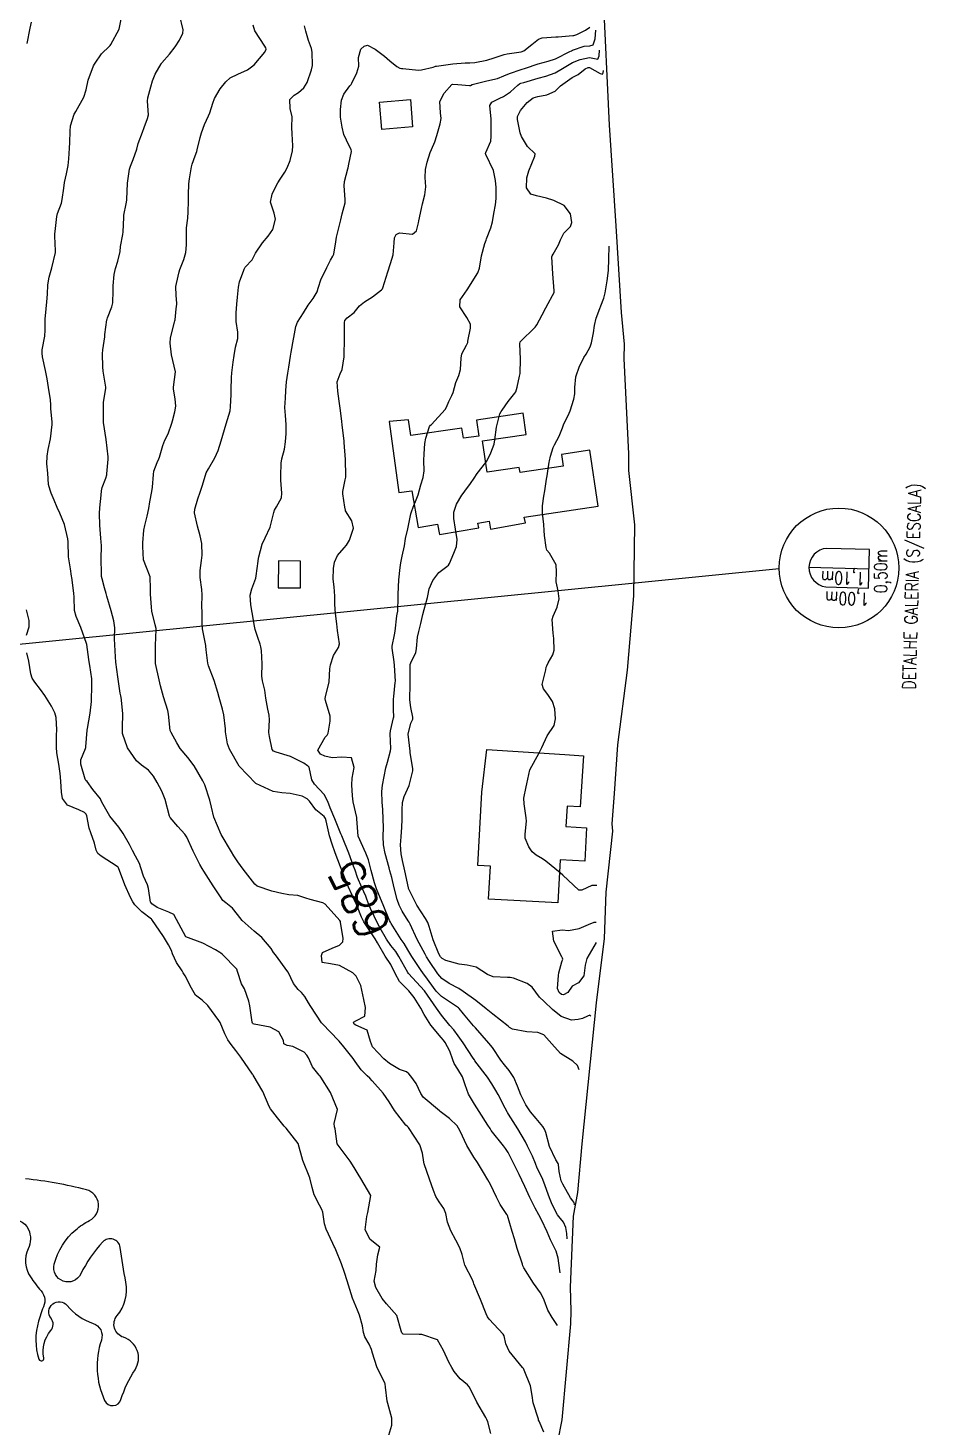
# Model space of a CAD drawing. Header units: metres. Extents: x 298520 to 308411, y 7433745 to 7450750.
# Drawn here: x 301335.5 to 301440.6, y 7443471.7 to 7443635.3 of the extents above; entities that cross this region are included whole.
import ezdxf
from ezdxf.enums import TextEntityAlignment as Align

# ---------------------------------------------------------------- set-up
doc = ezdxf.new("R2010")
doc.units = ezdxf.units.M
doc.header["$LTSCALE"] = 10
doc.linetypes.add('CONTINUO', pattern=[0])
doc.linetypes.add('DASHED', pattern=[0.75, 0.5, -0.25])
for name, color, linetype in [('Area', 45, 'Continuous'), ('Cotas', 45, 'Continuous'), ('Curvas de Nivel 1m', 11, 'Continuous'), ('Curvas de Nivel 5m', 15, 'Continuous'), ('Edificações', 30, 'Continuous'), ('Hidrografia', 140, 'Continuous'), ('TEXTO', 45, 'Continuous'), ('Vias Secundárias', 230, 'DASHED')]:
    doc.layers.add(name, color=color, linetype=linetype)
doc.styles.add('ROMANS', font='romans', dxfattribs={"height": 0.2})
doc.styles.add('Style-STANDARD', font='STANDARD.shx')

msp = doc.modelspace()

# ---------------------------------------------------------------- linework, layer by layer
at = {"layer": 'Area'}
msp.add_polyline3d([(301402.69, 7443639.62, 685.55), (301403.44, 7443623.9, 689.87), (301404.21, 7443612.13, 689.39), (301404.84, 7443602, 689.73), (301405.17, 7443598.3, 691.28), (301405.12, 7443596.63, 691.83), (301405.67, 7443585.46, 693.27), (301405.69, 7443583.54, 693.45), (301406.38, 7443577.16, 690.58), (301406.26, 7443568.87, 690.54), (301405.51, 7443560.2, 691.84), (301404.38, 7443551.47, 690.34), (301404.01, 7443545.76, 692.87), (301403.74, 7443542.21, 692.67), (301403.81, 7443541.36, 692.55), (301403.05, 7443534.23, 692.48), (301402.84, 7443528.83, 705.86), (301401.9, 7443521.31, 705.05), (301400.24, 7443504.81, 687.32), (301399.71, 7443499.11, 685.91), (301399.2, 7443496.37, 685.04), (301398.88, 7443488.04, 683.99), (301398.95, 7443485.31, 683.93), (301398.92, 7443483.78, 683.72), (301397.9, 7443472.55, 682.85), (301396.86, 7443467.39, 682.45)], dxfattribs=at)
at = {"layer": 'Curvas de Nivel 1m', "flags": 128}
for points, elevation in [([(301335.36, 7443633.46), (301335.7, 7443635.25), (301335.87, 7443635.94)], 681), ([(301389.59, 7443470.97), (301389.23, 7443472.33), (301389.13, 7443472.6), (301388.99, 7443472.84), (301387.95, 7443474.61), (301387.28, 7443475.99), (301387.06, 7443476.4), (301386.85, 7443476.63), (301386.01, 7443477.36), (301385.3, 7443478.19), (301385.01, 7443478.65), (301384.67, 7443479.3), (301384.05, 7443480.66), (301383.35, 7443481.9), (301381.52, 7443482.52), (301381.35, 7443482.53), (301381.2, 7443482.54), (301379.35, 7443482.57), (301379.18, 7443482.72), (301379.11, 7443482.96), (301378.6, 7443484.73), (301377.4, 7443486.1), (301376.87, 7443486.75), (301376.15, 7443488.01), (301375.95, 7443488.75), (301376.18, 7443490.02), (301376.23, 7443490.75), (301376.36, 7443491.85), (301376.59, 7443492.75), (301375.49, 7443493.64), (301374.9, 7443494.77), (301375.07, 7443496.31), (301375.19, 7443496.77), (301375.54, 7443498.76), (301374.38, 7443500.78), (301374.05, 7443501.26), (301373.59, 7443502.03), (301373.13, 7443502.79), (301371.62, 7443504.81), (301371.38, 7443506.56), (301371.31, 7443506.81), (301371.27, 7443507.19), (301371.66, 7443508.81), (301370.82, 7443510.82), (301369.71, 7443512.59), (301369.61, 7443512.72), (301369.51, 7443512.83), (301368.71, 7443513.83), (301368.26, 7443514.85), (301368.08, 7443515.19), (301367.75, 7443515.53), (301366.44, 7443516.19), (301365.76, 7443516.3), (301365.39, 7443516.52), (301365.32, 7443516.89), (301364.8, 7443517.92), (301363.78, 7443518.45), (301361.9, 7443518.81), (301361.78, 7443518.84), (301361.71, 7443518.93), (301361.68, 7443519.04), (301361.39, 7443520.93), (301361.28, 7443521.48), (301360.78, 7443522.94), (301360.41, 7443523.52), (301359.96, 7443524.95), (301359.86, 7443525.25), (301358.17, 7443526.98), (301358, 7443527.09), (301357.88, 7443527.17), (301357.37, 7443527.51), (301355.9, 7443528.27), (301353.9, 7443529.02), (301352.84, 7443531.04), (301352.5, 7443531.61), (301351.94, 7443531.91), (301350.57, 7443532.44), (301349.95, 7443532.88), (301349.85, 7443532.97), (301349.79, 7443533.07), (301349.56, 7443534.67), (301349.43, 7443535.08), (301348.96, 7443536.12), (301348.67, 7443537.09), (301348.49, 7443537.58), (301348.02, 7443538.46), (301347.69, 7443539.1), (301347.32, 7443539.82), (301346.59, 7443541.11), (301346.06, 7443541.82), (301345.01, 7443543.13), (301344.09, 7443544.74), (301343.98, 7443545.03), (301343.92, 7443545.14), (301343.02, 7443546.25), (301342.38, 7443547.17), (301342.23, 7443547.28), (301342.13, 7443547.45), (301341.62, 7443549.18), (301341.62, 7443549.71), (301342.17, 7443551.04), (301342.22, 7443551.13), (301342.22, 7443551.17), (301342.21, 7443551.21), (301342.37, 7443553.17), (301342.4, 7443553.38), (301342.72, 7443555.16), (301342.88, 7443556.52), (301342.9, 7443557.16), (301342.92, 7443557.83), (301342.93, 7443559.16), (301342.7, 7443560.75), (301342.6, 7443561.17), (301342.56, 7443561.43), (301342.35, 7443563.17), (301342.34, 7443563.2), (301342.31, 7443563.29), (301341.62, 7443565.18), (301341.08, 7443566.45), (301340.89, 7443567.18), (301340.85, 7443568.72), (301340.81, 7443569.19), (301340.57, 7443571.02), (301340.55, 7443571.19), (301340.42, 7443572.02), (301340.22, 7443573.19), (301340.21, 7443573.42), (301340.16, 7443575.19), (301340.12, 7443575.53), (301339.71, 7443577.2), (301339.17, 7443578.53), (301338.85, 7443579.21), (301338.51, 7443580.05), (301338.18, 7443580.88), (301338.04, 7443581.22), (301337.87, 7443581.88), (301337.76, 7443583.22), (301337.66, 7443584.32), (301337.68, 7443585.22), (301337.82, 7443585.98), (301338.09, 7443587.22), (301338.29, 7443588.89), (301338.29, 7443589.22), (301338.14, 7443590.72), (301338.13, 7443591.22), (301338.08, 7443591.79), (301337.85, 7443593.22), (301337.69, 7443594.23), (301337.49, 7443595.23), (301337.15, 7443596.8), (301337.1, 7443597.23), (301337.12, 7443597.63), (301337.41, 7443599.23), (301337.46, 7443599.94), (301337.46, 7443601.23), (301337.57, 7443602.44), (301337.66, 7443603.23), (301337.72, 7443604.14), (301337.78, 7443605.23), (301337.94, 7443606.11), (301338.23, 7443607.22), (301338.66, 7443609.01), (301338.68, 7443609.21), (301338.61, 7443610.94), (301338.61, 7443611.21), (301338.63, 7443611.47), (301338.82, 7443613.21), (301338.92, 7443613.59), (301339.36, 7443614.77), (301339.45, 7443615.2), (301339.63, 7443616.52), (301339.74, 7443617.2), (301339.95, 7443618.22), (301340.15, 7443619.2), (301340.24, 7443619.95), (301340.3, 7443621.2), (301340.33, 7443621.88), (301340.39, 7443623.2), (301340.43, 7443623.8), (301340.86, 7443625.19), (301340.93, 7443625.31), (301341.06, 7443625.49), (301341.98, 7443627.18), (301342.24, 7443628.02), (301342.49, 7443629.17), (301343.12, 7443630.82), (301343.24, 7443631.04), (301343.31, 7443631.16), (301344.07, 7443632.22), (301345, 7443633.14), (301345.07, 7443633.22), (301345.15, 7443633.34), (301346.12, 7443635.13), (301346.37, 7443636.3)], 682), ([(301395.78, 7443471.09), (301395.23, 7443472.38), (301395.17, 7443472.53), (301395.14, 7443472.63), (301394.54, 7443474.54), (301394.41, 7443475.4), (301394.21, 7443476.54), (301393.48, 7443478.37), (301393.39, 7443478.55), (301393.3, 7443478.67), (301391.71, 7443480.57), (301391.34, 7443481.42), (301391.13, 7443482.35), (301391.01, 7443482.58), (301389.38, 7443484.3), (301389.19, 7443484.6), (301389.05, 7443484.94), (301388.38, 7443486.61), (301387.61, 7443488.43), (301387.54, 7443488.62), (301387.43, 7443488.91), (301386.53, 7443490.63), (301386.24, 7443491.86), (301385.95, 7443492.64), (301385.49, 7443493.56), (301384.91, 7443494.65), (301384.51, 7443495.66), (301384.31, 7443496.66), (301384.1, 7443497.24), (301383.54, 7443498.04), (301383.16, 7443498.67), (301382.88, 7443499.35), (301382.42, 7443500.68), (301381.8, 7443502.48), (301381.75, 7443502.69), (301381.61, 7443503.74), (301381.29, 7443504.69), (301380.63, 7443505.7), (301379.96, 7443506.72), (301379.79, 7443506.87), (301379.65, 7443507), (301378.31, 7443508.73), (301377.68, 7443509.74), (301376.98, 7443510.75), (301375.71, 7443512.18), (301375.43, 7443512.48), (301375.12, 7443512.77), (301374.41, 7443513.47), (301373.73, 7443514.43), (301373.49, 7443514.79), (301372.41, 7443516.15), (301371.85, 7443516.81), (301371.76, 7443516.9), (301369.88, 7443518.83), (301369.78, 7443518.95), (301368.53, 7443520.85), (301368.26, 7443521.29), (301367.82, 7443522.02), (301367.45, 7443522.49), (301367.05, 7443522.87), (301366.51, 7443523.55), (301365.88, 7443524.88), (301365.85, 7443524.94), (301364.39, 7443526.9), (301364.18, 7443527.2), (301363.89, 7443527.64), (301362.82, 7443528.92), (301361.91, 7443529.69), (301360.49, 7443530.94), (301359.94, 7443531.64), (301359.36, 7443532.37), (301358.59, 7443532.97), (301358.25, 7443533.27), (301357.96, 7443533.67), (301357.12, 7443534.99), (301356, 7443536.7), (301355.81, 7443537), (301355.56, 7443537.45), (301354.77, 7443539.01), (301354.05, 7443540.66), (301353.81, 7443541.02), (301352.96, 7443541.93), (301352.07, 7443542.98), (301352.03, 7443543.05), (301352, 7443543.12), (301351.51, 7443545.06), (301351.12, 7443546.05), (301350.57, 7443547.07), (301350.13, 7443547.79), (301349.55, 7443548.49), (301348.74, 7443549.09), (301348.15, 7443549.59), (301347.08, 7443551.11), (301346.52, 7443552.78), (301346.49, 7443553.12), (301346.52, 7443553.44), (301346.56, 7443555.11), (301346.34, 7443557.02), (301346.32, 7443557.12), (301346.3, 7443557.18), (301346.25, 7443557.49), (301346, 7443559.12), (301345.97, 7443559.42), (301345.74, 7443561.13), (301345.67, 7443561.75), (301345.6, 7443563.13), (301345.59, 7443563.85), (301345.61, 7443565.13), (301345.5, 7443565.97), (301345.19, 7443567.13), (301344.66, 7443568.85), (301344.58, 7443569.14), (301344.39, 7443569.82), (301344.12, 7443570.86), (301344.07, 7443571.15), (301344.04, 7443571.51), (301344.03, 7443573.15), (301344.05, 7443574.75), (301344.03, 7443575.15), (301343.98, 7443575.63), (301343.87, 7443577.15), (301343.83, 7443578.49), (301343.86, 7443579.15), (301344.03, 7443580.66), (301344.07, 7443581.15), (301344.14, 7443581.54), (301344.55, 7443582.62), (301344.67, 7443583.02), (301344.69, 7443583.14), (301344.85, 7443584.86), (301344.85, 7443585.14), (301344.6, 7443587.14), (301344.3, 7443589.14), (301344.28, 7443589.49), (301344.28, 7443591.14), (301344.3, 7443591.49), (301344.56, 7443593.14), (301344.56, 7443593.26), (301344.24, 7443595.14), (301344.19, 7443595.65), (301344.16, 7443597.15), (301344.22, 7443597.65), (301344.43, 7443599.14), (301344.46, 7443599.43), (301344.69, 7443601.14), (301344.7, 7443601.2), (301344.77, 7443601.37), (301345.27, 7443602.66), (301345.36, 7443603.13), (301345.41, 7443604.53), (301345.42, 7443605.13), (301345.52, 7443606.44), (301345.69, 7443607.13), (301345.98, 7443607.99), (301346.22, 7443609.13), (301346.28, 7443609.72), (301346.55, 7443611.12), (301346.6, 7443611.41), (301346.65, 7443613.12), (301346.68, 7443613.36), (301346.93, 7443614.69), (301347, 7443615.12), (301347, 7443615.19), (301347.11, 7443617.12), (301347.32, 7443618.77), (301347.43, 7443619.11), (301347.76, 7443619.88), (301348.17, 7443621.1), (301348.35, 7443621.76), (301348.84, 7443623.09), (301349.04, 7443623.62), (301349.45, 7443624.68), (301349.55, 7443625.09), (301349.45, 7443626.7), (301349.47, 7443627.09), (301349.81, 7443628.36), (301350.01, 7443629.08), (301350.34, 7443629.85), (301351.03, 7443631.07), (301351.07, 7443631.12), (301351.12, 7443631.17), (301352, 7443632.2), (301352.67, 7443633.05), (301353.16, 7443633.83), (301353.55, 7443634.65), (301353.59, 7443635.04), (301353.19, 7443636.83)], 683), ([(301397.37, 7443483.58), (301396.76, 7443484.51), (301396.24, 7443485.37), (301395.81, 7443486.52), (301395.71, 7443486.83), (301395.41, 7443487.41), (301394.57, 7443488.54), (301393.45, 7443490.3), (301393.34, 7443490.55), (301393.27, 7443490.74), (301392.67, 7443492.56), (301392.35, 7443493.7), (301392.09, 7443494.56), (301391.52, 7443496.42), (301391.48, 7443496.53), (301391.46, 7443496.57), (301390.67, 7443497.72), (301390.25, 7443498.59), (301389.56, 7443500.05), (301389.25, 7443500.6), (301388.74, 7443501.45), (301388.01, 7443502.62), (301387.6, 7443503.25), (301386.77, 7443504.63), (301385.99, 7443506.28), (301385.82, 7443506.64), (301385.65, 7443506.9), (301384.76, 7443507.76), (301383.66, 7443508.61), (301383.58, 7443508.67), (301381.69, 7443510.27), (301381.39, 7443510.69), (301380.85, 7443511.85), (301380.23, 7443512.71), (301380, 7443513), (301379.72, 7443513.23), (301378.92, 7443513.52), (301377.73, 7443514.22), (301377.08, 7443514.75), (301375.75, 7443516.17), (301375.53, 7443516.76), (301375.12, 7443518.12), (301373.78, 7443518.7), (301373.6, 7443518.79), (301373.54, 7443519.04), (301373.79, 7443519.21), (301374.85, 7443519.72), (301374.92, 7443520.77), (301374.72, 7443521.68), (301374.5, 7443522.78), (301374.38, 7443523.33), (301373.85, 7443524.4), (301373.44, 7443524.79), (301371.87, 7443525.67), (301370.84, 7443525.84), (301369.87, 7443526), (301369.79, 7443526.83), (301369.89, 7443527.19), (301371.03, 7443527.68), (301371.89, 7443528.02), (301372.27, 7443528.44), (301372.32, 7443528.81), (301372.02, 7443530.72), (301371.99, 7443530.81), (301371.93, 7443530.91), (301370.19, 7443532.83), (301369.95, 7443532.97), (301368.47, 7443533.36), (301367.96, 7443533.53), (301367.01, 7443533.83), (301365.96, 7443533.94), (301365.15, 7443534.08), (301363.97, 7443534.34), (301362.24, 7443534.93), (301361.98, 7443535.18), (301360.63, 7443536.94), (301360.01, 7443537.79), (301359.54, 7443538.48), (301359.24, 7443538.96), (301358.05, 7443540.98), (301357.19, 7443542.99), (301356.91, 7443544.16), (301356.73, 7443544.99), (301356.12, 7443546.78), (301356.02, 7443547), (301355.9, 7443547.23), (301354.89, 7443549.01), (301354.16, 7443549.97), (301353.27, 7443551.03), (301352.85, 7443551.71), (301352.19, 7443552.91), (301352.12, 7443553.05), (301352.1, 7443553.14), (301351.9, 7443555.05), (301351.8, 7443555.47), (301351.31, 7443557.06), (301350.97, 7443558.35), (301350.81, 7443559.06), (301350.38, 7443560.98), (301350.37, 7443561.07), (301350.38, 7443563), (301350.38, 7443563.07), (301350.45, 7443564.95), (301350.44, 7443565.07), (301350.34, 7443565.47), (301349.95, 7443567.07), (301349.88, 7443567.56), (301349.78, 7443569.08), (301349.77, 7443569.69), (301349.74, 7443571.08), (301349.3, 7443572.2), (301348.97, 7443573.08), (301348.89, 7443574.65), (301348.89, 7443575.09), (301349, 7443576.56), (301349.12, 7443577.08), (301349.41, 7443578.17), (301349.59, 7443579.08), (301349.71, 7443579.88), (301349.95, 7443581.08), (301350.03, 7443581.58), (301350.12, 7443583.07), (301350.18, 7443583.45), (301350.57, 7443584.48), (301350.76, 7443584.88), (301350.83, 7443585.07), (301351.21, 7443586.45), (301351.46, 7443587.06), (301351.86, 7443587.81), (301352.28, 7443589.05), (301352.34, 7443589.34), (301352.64, 7443590.39), (301352.73, 7443591.05), (301352.66, 7443591.89), (301352.46, 7443593.05), (301352.46, 7443593.27), (301352.69, 7443595.05), (301352.25, 7443597.05), (301352.1, 7443598.41), (301352.11, 7443599.05), (301352.59, 7443600.87), (301352.64, 7443601.04), (301352.66, 7443601.15), (301352.78, 7443602.41), (301352.85, 7443602.98), (301352.85, 7443603.04), (301352.8, 7443604.03), (301352.75, 7443604.98), (301352.75, 7443605.04), (301352.82, 7443605.4), (301353.12, 7443606.75), (301353.22, 7443607.04), (301353.69, 7443608.19), (301353.9, 7443609.03), (301353.98, 7443609.92), (301353.98, 7443611.03), (301354.01, 7443611.91), (301354.14, 7443613.03), (301354.19, 7443613.75), (301354.21, 7443615.03), (301354.21, 7443615.76), (301354.26, 7443617.03), (301354.35, 7443617.64), (301354.58, 7443619.02), (301354.66, 7443619.35), (301355, 7443620.3), (301355.19, 7443620.83), (301355.24, 7443621.02), (301355.59, 7443622.45), (301355.76, 7443623.01), (301356.08, 7443623.97), (301356.56, 7443625), (301356.71, 7443625.35), (301357.07, 7443626.46), (301357.26, 7443627), (301357.93, 7443628.15), (301358.6, 7443628.98), (301359.11, 7443629.44), (301360, 7443629.85), (301361.12, 7443630.37), (301361.9, 7443630.94), (301363.14, 7443632.44), (301363.29, 7443632.77), (301363.26, 7443632.92), (301363.15, 7443633.14), (301361.99, 7443634.94), (301361.8, 7443635.57)], 684), ([(301398.53, 7443493.71), (301398.46, 7443494.33), (301398.35, 7443495.02), (301398.1, 7443495.67), (301397.52, 7443496.33), (301397.39, 7443496.5), (301396.77, 7443497.74), (301396.45, 7443498.52), (301395.78, 7443500.32), (301395.72, 7443500.53), (301395.68, 7443500.64), (301395.58, 7443500.85), (301395.02, 7443501.96), (301394.79, 7443502.53), (301394.45, 7443503.38), (301393.87, 7443504.55), (301393.62, 7443505.04), (301392.76, 7443506.56), (301391.66, 7443508.29), (301391.55, 7443508.46), (301391.48, 7443508.57), (301391.27, 7443508.97), (301390.45, 7443510.59), (301390.17, 7443511.06), (301389.71, 7443511.82), (301389.19, 7443512.61), (301387.73, 7443514.53), (301387.66, 7443514.62), (301387.53, 7443514.83), (301386.35, 7443516.63), (301385.77, 7443517.45), (301385.26, 7443518.13), (301384.8, 7443518.65), (301383.8, 7443519.86), (301383.23, 7443520.68), (301381.83, 7443522.69), (301379.96, 7443524.71), (301379.86, 7443524.85), (301378.82, 7443526.73), (301378.46, 7443527.3), (301377.9, 7443528), (301377.37, 7443528.75), (301376.64, 7443530.04), (301376.27, 7443530.76), (301375.94, 7443531.41), (301375.5, 7443532.32), (301375.32, 7443532.77), (301374.95, 7443533.76), (301374.49, 7443534.78), (301373.99, 7443535.96), (301373.7, 7443536.79), (301373.54, 7443537.26), (301372.97, 7443538.8), (301372.25, 7443540.61), (301372.16, 7443540.81), (301372.06, 7443541.07), (301371.33, 7443542.82), (301370.8, 7443544.1), (301370.54, 7443544.83), (301370.11, 7443545.66), (301368.96, 7443546.85), (301368.65, 7443547.37), (301368.34, 7443548.86), (301368.24, 7443548.95), (301368.15, 7443549.01), (301367.71, 7443549.3), (301366.16, 7443550.08), (301364.46, 7443550.61), (301364.17, 7443550.73), (301364.02, 7443550.9), (301363.7, 7443552.42), (301363.64, 7443552.91), (301363.68, 7443554.38), (301363.66, 7443554.91), (301363.5, 7443555.63), (301363.28, 7443556.91), (301363.16, 7443557.83), (301362.89, 7443558.92), (301362.82, 7443559.47), (301362.85, 7443560.92), (301362.76, 7443562.47), (301362.68, 7443562.92), (301362.61, 7443563.22), (301362.32, 7443563.99), (301362.02, 7443564.93), (301361.93, 7443565.34), (301361.68, 7443566.94), (301361.5, 7443567.81), (301361.44, 7443568.94), (301361.65, 7443569.68), (301362.09, 7443570.93), (301362.14, 7443571.2), (301362.36, 7443572.93), (301362.37, 7443573), (301362.44, 7443573.42), (301362.86, 7443574.92), (301363.19, 7443575.64), (301363.76, 7443576.91), (301364.19, 7443578.6), (301364.3, 7443578.9), (301364.51, 7443579.27), (301365.09, 7443580.33), (301365.14, 7443580.89), (301365.04, 7443582.4), (301365.03, 7443582.9), (301365.06, 7443584.4), (301365.15, 7443584.89), (301365.45, 7443586.03), (301365.56, 7443586.89), (301365.63, 7443587.87), (301365.65, 7443588.89), (301365.56, 7443589.96), (301365.51, 7443590.89), (301365.56, 7443592), (301365.61, 7443592.89), (301365.68, 7443593.9), (301365.83, 7443594.89), (301365.96, 7443595.62), (301366.15, 7443596.89), (301366.22, 7443597.38), (301366.5, 7443598.88), (301366.54, 7443599.09), (301366.76, 7443600.36), (301366.96, 7443600.88), (301367.67, 7443601.97), (301368.24, 7443602.86), (301368.8, 7443603.63), (301369.26, 7443604.4), (301369.4, 7443604.84), (301369.74, 7443605.92), (301370.2, 7443606.84), (301370.41, 7443607.26), (301370.85, 7443608.12), (301371.12, 7443608.57), (301371.22, 7443608.83), (301371.45, 7443610.25), (301371.55, 7443610.82), (301371.81, 7443611.91), (301372.03, 7443612.82), (301372.2, 7443613.54), (301372.53, 7443614.81), (301372.55, 7443615.2), (301372.42, 7443616.82), (301372.47, 7443617.3), (301372.87, 7443618.81), (301372.89, 7443618.9), (301372.99, 7443619.32), (301373.28, 7443620.81), (301373.25, 7443621.05), (301373.01, 7443621.47), (301372.41, 7443622.82), (301372.19, 7443623.66), (301372.01, 7443624.82), (301371.99, 7443625.74), (301372.11, 7443626.81), (301372.38, 7443627.51), (301373.1, 7443628.48), (301373.24, 7443628.66), (301373.33, 7443628.8), (301373.9, 7443630.01), (301374.13, 7443630.79), (301374.12, 7443631.8), (301374.37, 7443632.79), (301374.78, 7443633.15), (301375.15, 7443633.24), (301376.04, 7443632.77), (301377.14, 7443631.97), (301377.79, 7443631.41), (301378.61, 7443630.74), (301378.94, 7443630.55), (301379.12, 7443630.53), (301379.31, 7443630.53), (301381.12, 7443630.34), (301381.46, 7443630.36), (301382.83, 7443630.69), (301383.05, 7443630.76), (301383.12, 7443630.78), (301383.22, 7443630.79), (301385.13, 7443631.08), (301386.6, 7443631.17), (301387.13, 7443631.17), (301387.72, 7443631.22), (301389.13, 7443631.51), (301389.97, 7443631.76), (301391.14, 7443632.15), (301391.49, 7443632.23), (301393.14, 7443632.48), (301393.43, 7443632.57), (301394.39, 7443633.32), (301395.16, 7443633.95), (301395.6, 7443634.1), (301397.17, 7443634.22), (301397.44, 7443634.24), (301399.17, 7443634.37), (301399.28, 7443634.38), (301399.65, 7443634.49), (301400.66, 7443635), (301401.18, 7443635.34)], 686), ([(301399.37, 7443497.68), (301399.36, 7443497.78), (301399.34, 7443497.9), (301399.3, 7443498.01), (301399.19, 7443498.14), (301398.92, 7443498.49), (301397.99, 7443500.08), (301397.81, 7443500.5), (301397.58, 7443501.59), (301397.48, 7443502.39), (301397.44, 7443502.5), (301397.17, 7443502.93), (301396.45, 7443504.51), (301396.01, 7443506.14), (301395.87, 7443506.52), (301395.65, 7443506.84), (301394.88, 7443507.76), (301394.22, 7443508.54), (301393.68, 7443509.36), (301393.1, 7443510.56), (301392.7, 7443511.57), (301392.26, 7443512.56), (301391.72, 7443513.39), (301391.18, 7443514.03), (301390.76, 7443514.58), (301389.76, 7443516.08), (301389.36, 7443516.6), (301387.78, 7443518.38), (301387.57, 7443518.62), (301386.4, 7443520.03), (301385.89, 7443520.64), (301385.81, 7443520.71), (301384.64, 7443521.48), (301383.83, 7443522.03), (301383.21, 7443522.68), (301381.85, 7443524.5), (301381.71, 7443524.69), (301381.34, 7443525.21), (301380.36, 7443526.71), (301379.89, 7443527.5), (301379.43, 7443528.25), (301379.11, 7443528.72), (301377.93, 7443530.57), (301377.84, 7443530.74), (301377.75, 7443530.92), (301376.98, 7443532.75), (301376.31, 7443534.41), (301376.18, 7443534.76), (301375.98, 7443535.34), (301375.59, 7443536.77), (301375.27, 7443538.02), (301374.97, 7443538.78), (301374.05, 7443540.79), (301373.93, 7443542.79), (301373.91, 7443542.96), (301373.5, 7443544.8), (301373.42, 7443545.48), (301373.31, 7443546.8), (301373.38, 7443547.55), (301373.61, 7443548.8), (301373.3, 7443549.94), (301372.15, 7443550.02), (301371.03, 7443549.94), (301370.16, 7443550.14), (301369.68, 7443550.36), (301369.37, 7443550.84), (301370.19, 7443552.35), (301370.43, 7443552.58), (301370.57, 7443552.83), (301370.79, 7443554.24), (301370.78, 7443554.82), (301370.24, 7443556.63), (301370.2, 7443556.83), (301370.25, 7443557.1), (301370.6, 7443558.48), (301370.66, 7443558.83), (301370.75, 7443560.35), (301370.83, 7443560.82), (301371.2, 7443561.92), (301371.77, 7443562.82), (301371.88, 7443563.25), (301371.67, 7443564.82), (301371.57, 7443565.6), (301371.43, 7443566.82), (301371.34, 7443567.86), (301371.35, 7443568.82), (301371.28, 7443569.94), (301371.16, 7443570.82), (301371.17, 7443572.07), (301371.31, 7443572.82), (301371.66, 7443573.59), (301372.45, 7443574.47), (301372.72, 7443574.81), (301373.04, 7443575.38), (301373.52, 7443576.79), (301373.33, 7443577.64), (301372.6, 7443578.81), (301372.57, 7443578.88), (301372.51, 7443579.23), (301372.28, 7443580.81), (301372.28, 7443581.06), (301372.55, 7443582.43), (301372.63, 7443582.73), (301372.64, 7443582.81), (301372.63, 7443582.89), (301372.57, 7443584.81), (301372.44, 7443586.81), (301372.42, 7443586.98), (301372.19, 7443588.81), (301372.14, 7443589.3), (301371.96, 7443590.82), (301371.85, 7443591.62), (301371.69, 7443592.82), (301371.61, 7443593.89), (301371.95, 7443594.82), (301372.19, 7443595.33), (301372.43, 7443596.81), (301372.44, 7443597.09), (301372.47, 7443598.81), (301372.46, 7443599.09), (301372.46, 7443600.81), (301372.52, 7443601.06), (301372.77, 7443601.39), (301373.59, 7443601.99), (301374.22, 7443602.79), (301374.8, 7443603.25), (301375.76, 7443603.81), (301376.81, 7443604.66), (301376.9, 7443604.76), (301376.96, 7443604.9), (301377.52, 7443606.75), (301377.86, 7443607.73), (301378.15, 7443608.74), (301378.27, 7443610.13), (301378.32, 7443610.74), (301378.5, 7443611.13), (301378.89, 7443611.33), (301380.43, 7443611.17), (301380.9, 7443611.54), (301381.13, 7443612.49), (301381.18, 7443612.71), (301381.47, 7443614.16), (301381.58, 7443614.7), (301381.87, 7443615.77), (301381.97, 7443616.7), (301381.91, 7443617.76), (301381.94, 7443618.7), (301382.12, 7443619.57), (301382.48, 7443620.7), (301382.63, 7443621.07), (301383.02, 7443621.93), (301383.26, 7443622.69), (301383.65, 7443624.07), (301383.76, 7443624.68), (301383.7, 7443625.32), (301383.63, 7443626.68), (301384.12, 7443627.64), (301385.01, 7443628.66), (301385.1, 7443628.68), (301385.71, 7443628.65), (301387.1, 7443628.54), (301387.19, 7443628.55), (301387.41, 7443628.64), (301389.11, 7443629.08), (301390.35, 7443629.36), (301391.11, 7443629.66), (301391.75, 7443629.95), (301393.12, 7443630.4), (301393.65, 7443630.56), (301395.13, 7443631.07), (301396.28, 7443631.38), (301397.13, 7443631.67), (301398.84, 7443632.49), (301399.03, 7443632.6), (301399.15, 7443632.65), (301400.5, 7443633.13), (301401.15, 7443633.19), (301401.55, 7443633.3), (301401.79, 7443633.97), (301401.87, 7443635)], 687), ([(301399.92, 7443513.48), (301399.73, 7443513.99), (301399.19, 7443514.49), (301397.75, 7443515.39), (301396.71, 7443516.51), (301395.77, 7443517.55), (301395.08, 7443517.83), (301393.78, 7443517.9), (301392.13, 7443518.22), (301391.78, 7443518.41), (301391.7, 7443518.49), (301391.62, 7443518.57), (301389.8, 7443519.96), (301389.03, 7443520.61), (301387.82, 7443521.58), (301386.36, 7443522.63), (301385.84, 7443522.96), (301384.73, 7443523.54), (301383.85, 7443524.14), (301383.39, 7443524.67), (301382.41, 7443526.14), (301382.06, 7443526.69), (301381.89, 7443526.99), (301380.97, 7443528.7), (301380.14, 7443530.5), (301380.05, 7443530.71), (301379.93, 7443530.89), (301379.22, 7443532), (301378.86, 7443532.73), (301378.62, 7443533.39), (301378.28, 7443534.74), (301377.99, 7443535.94), (301377.78, 7443536.74), (301377.69, 7443537.06), (301377.21, 7443538.75), (301377.04, 7443539.75), (301377, 7443540.75), (301377.02, 7443541.8), (301377.01, 7443542.75), (301376.95, 7443543.89), (301376.87, 7443544.75), (301376.85, 7443546.01), (301376.93, 7443546.75), (301377.11, 7443547.77), (301377.3, 7443548.75), (301377.48, 7443549.42), (301377.85, 7443550.74), (301377.88, 7443551.03), (301377.82, 7443552.74), (301377.84, 7443553.1), (301378.21, 7443554.61), (301378.23, 7443554.74), (301378.22, 7443555.53), (301378.19, 7443556.74), (301378.2, 7443556.79), (301378.25, 7443557.1), (301378.41, 7443558.74), (301378.42, 7443558.89), (301378.32, 7443560.74), (301378.29, 7443561.15), (301378.05, 7443562.74), (301378.06, 7443563), (301378.33, 7443564.32), (301378.38, 7443564.74), (301378.58, 7443566.52), (301378.63, 7443566.74), (301378.7, 7443567.07), (301378.75, 7443568.73), (301378.75, 7443569.09), (301378.81, 7443570.73), (301378.98, 7443572.18), (301379.07, 7443572.73), (301379.23, 7443573.51), (301379.47, 7443574.72), (301379.61, 7443575.58), (301379.86, 7443576.72), (301380.24, 7443578.46), (301380.3, 7443578.71), (301380.51, 7443579.25), (301380.94, 7443580.29), (301381.07, 7443580.7), (301381.39, 7443581.85), (301381.68, 7443582.7), (301381.79, 7443583.47), (301381.76, 7443584.7), (301381.79, 7443585.49), (301381.87, 7443586.7), (301381.98, 7443587.32), (301382.41, 7443588.69), (301382.51, 7443588.81), (301382.63, 7443588.91), (301384.23, 7443590.67), (301384.39, 7443590.92), (301384.66, 7443591.58), (301385.04, 7443592.28), (301385.18, 7443592.65), (301385.5, 7443593.83), (301385.83, 7443594.65), (301386.03, 7443595.32), (301386.1, 7443596.65), (301386.2, 7443597.16), (301386.74, 7443598.16), (301386.88, 7443598.5), (301386.91, 7443598.64), (301387.22, 7443600.17), (301387.2, 7443600.64), (301386.77, 7443601.41), (301385.95, 7443602.65), (301385.99, 7443603.46), (301386.81, 7443604.64), (301388.08, 7443606.62), (301388.27, 7443607.19), (301388.51, 7443608.62), (301388.88, 7443610.07), (301389.02, 7443610.47), (301389.08, 7443610.61), (301389.6, 7443611.9), (301389.76, 7443612.6), (301389.93, 7443613.59), (301390.13, 7443614.6), (301390.22, 7443615.31), (301390.2, 7443616.6), (301390.14, 7443617.43), (301389.89, 7443618.6), (301389, 7443620.48), (301388.96, 7443620.57), (301388.96, 7443620.61), (301389, 7443620.72), (301389.58, 7443622.04), (301389.62, 7443622.6), (301389.64, 7443624.01), (301389.63, 7443624.6), (301389.48, 7443626.2), (301389.7, 7443626.6), (301390.62, 7443627.06), (301391.08, 7443627.26), (301391.88, 7443627.79), (301392.73, 7443628.57), (301392.95, 7443628.73), (301393.11, 7443628.8), (301393.44, 7443628.9), (301395.11, 7443629.39), (301396.01, 7443629.63), (301397.12, 7443630.03), (301397.95, 7443630.51), (301399.13, 7443631.21), (301400.02, 7443631.59), (301401.14, 7443631.82), (301401.5, 7443631.73), (301402.08, 7443631.63), (301402.26, 7443631.99), (301402.31, 7443632.65)], 688), ([(301401.26, 7443519.75), (301401.15, 7443519.85), (301400.89, 7443519.73), (301400.3, 7443519.48), (301399.8, 7443519.34), (301399.02, 7443519.26), (301397.8, 7443519.7), (301396.8, 7443520.51), (301395.82, 7443521.44), (301395.27, 7443521.97), (301394.84, 7443522.53), (301394.41, 7443523.11), (301393.84, 7443523.54), (301392.24, 7443524.18), (301391.85, 7443524.27), (301391.54, 7443524.27), (301389.85, 7443524.33), (301389.2, 7443524.61), (301387.87, 7443525.47), (301386.8, 7443525.7), (301385.87, 7443525.83), (301384.31, 7443526.23), (301383.88, 7443526.47), (301383.71, 7443526.67), (301383.52, 7443527.04), (301382.85, 7443528.68), (301382.39, 7443530.22), (301382.22, 7443530.69), (301381.94, 7443531.14), (301380.92, 7443532.7), (301379.97, 7443534.67), (301379.96, 7443534.7), (301379.95, 7443534.73), (301379.51, 7443536.72), (301379.24, 7443537.94), (301379.08, 7443538.72), (301379.02, 7443539.75), (301379.09, 7443540.72), (301379.17, 7443541.83), (301379.21, 7443542.72), (301379.22, 7443543.86), (301379.26, 7443544.72), (301379.43, 7443545.4), (301380.02, 7443546.71), (301380.13, 7443547.02), (301380.45, 7443548.4), (301380.46, 7443548.71), (301380.16, 7443550.54), (301380.14, 7443550.69), (301380.14, 7443550.71), (301380.14, 7443550.73), (301379.93, 7443552.71), (301380.21, 7443554), (301380.45, 7443554.47), (301380.48, 7443554.71), (301380.23, 7443555.84), (301380.13, 7443556.71), (301380.15, 7443558.6), (301380.15, 7443558.71), (301380.14, 7443560.57), (301380.14, 7443560.71), (301380.15, 7443560.85), (301380.29, 7443561.23), (301380.81, 7443562.2), (301380.91, 7443562.7), (301381, 7443564.03), (301381.15, 7443564.7), (301381.41, 7443565.64), (301381.63, 7443566.7), (301381.77, 7443567.29), (301382.16, 7443568.69), (301382.2, 7443568.88), (301382.39, 7443569.68), (301382.81, 7443570.68), (301383.49, 7443571.6), (301384.43, 7443572.3), (301384.63, 7443572.46), (301384.74, 7443572.66), (301385.24, 7443573.86), (301385.58, 7443574.65), (301385.63, 7443575.48), (301385.44, 7443576.65), (301385.25, 7443577.9), (301385.26, 7443578.65), (301385.57, 7443579.59), (301386.19, 7443580.64), (301386.33, 7443580.84), (301386.53, 7443581.11), (301387.19, 7443581.99), (301387.63, 7443582.63), (301387.99, 7443583.19), (301388.57, 7443583.91), (301389.12, 7443584.61), (301389.59, 7443585.61), (301389.96, 7443586.6), (301390.07, 7443587.13), (301390.24, 7443588.6), (301390.64, 7443590.17), (301390.79, 7443590.44), (301390.9, 7443590.59), (301391.63, 7443591.6), (301392.41, 7443592.57), (301392.52, 7443592.73), (301392.68, 7443593.25), (301392.95, 7443594.57), (301393, 7443594.87), (301393.06, 7443596.56), (301392.96, 7443598.35), (301393.02, 7443598.57), (301394.76, 7443600.3), (301394.88, 7443600.43), (301394.96, 7443600.54), (301395.6, 7443601.72), (301396, 7443602.53), (301396.28, 7443603.05), (301396.81, 7443603.97), (301396.98, 7443604.35), (301397.01, 7443604.52), (301396.83, 7443606.52), (301396.73, 7443608.52), (301396.75, 7443608.63), (301396.87, 7443608.81), (301397.48, 7443609.91), (301397.72, 7443610.51), (301398.14, 7443611.26), (301398.9, 7443612.06), (301399.05, 7443612.5), (301398.92, 7443613.54), (301398.16, 7443614.51), (301396.94, 7443615.1), (301396.09, 7443615.38), (301394.94, 7443615.63), (301394.25, 7443615.85), (301393.75, 7443616.56), (301393.8, 7443617.73), (301394.01, 7443618.55), (301394.74, 7443620.28), (301394.76, 7443620.54), (301393.87, 7443621.41), (301393.18, 7443622.57), (301393.03, 7443623.01), (301392.69, 7443624.57), (301392.72, 7443624.91), (301393.06, 7443625.61), (301393.82, 7443626.56), (301394.55, 7443627.08), (301395.08, 7443627.26), (301396.15, 7443627.46), (301397.09, 7443627.87), (301397.42, 7443628.19), (301397.72, 7443628.51), (301399.11, 7443629.45), (301399.79, 7443629.81), (301400.63, 7443630.47), (301400.95, 7443630.65), (301401.12, 7443630.63), (301402.39, 7443629.92), (301402.65, 7443629.85), (301402.73, 7443630.02), (301402.75, 7443630.3)], 689), ([(301335.29, 7443564.28), (301335.59, 7443565.25), (301335.6, 7443565.99), (301335.29, 7443567.25)], 681), ([(301377.67, 7443470.74), (301378.01, 7443471.94), (301378.01, 7443472.73), (301377.54, 7443474.46), (301377.47, 7443474.74), (301377.28, 7443476.35), (301377.22, 7443476.74), (301377.18, 7443476.84), (301376.25, 7443478.75), (301375.75, 7443480.33), (301375.63, 7443480.76), (301375.34, 7443481.39), (301374.83, 7443482.25), (301374.7, 7443482.77), (301374.59, 7443483.55), (301374.22, 7443484.78), (301373.98, 7443485.37), (301373.4, 7443486.79), (301372.77, 7443488.8), (301372.46, 7443489.78), (301372.11, 7443490.8), (301371.47, 7443492.44), (301371.34, 7443492.68), (301371.28, 7443492.81), (301371.12, 7443493.17), (301370.34, 7443494.83), (301370.14, 7443495.46), (301369.93, 7443496.83), (301369.83, 7443497.14), (301369.53, 7443497.63), (301368.91, 7443498.85), (301368.68, 7443499.72), (301368.41, 7443500.85), (301367.59, 7443502.86), (301367.05, 7443504.87), (301365.64, 7443506.65), (301365.52, 7443506.76), (301365.42, 7443506.88), (301364.63, 7443507.87), (301363.81, 7443508.91), (301363.67, 7443509.17), (301362.9, 7443510.92), (301361.8, 7443512.84), (301361.74, 7443512.93), (301361.71, 7443512.97), (301360.34, 7443514.94), (301359.75, 7443515.73), (301359.21, 7443516.41), (301358.84, 7443516.96), (301358.47, 7443517.67), (301357.93, 7443518.98), (301357.79, 7443519.25), (301356.5, 7443520.99), (301355.82, 7443521.6), (301355.03, 7443522.21), (301354.58, 7443523.01), (301353.85, 7443524.46), (301353.62, 7443524.8), (301353.47, 7443525.03), (301352.84, 7443526), (301352.37, 7443527.04), (301352.24, 7443527.4), (301351.89, 7443528.09), (301351.29, 7443529.06), (301349.93, 7443531.03), (301349.89, 7443531.07), (301348.77, 7443531.92), (301347.95, 7443532.77), (301347.71, 7443533.1), (301347.43, 7443533.63), (301346.78, 7443535.11), (301346.03, 7443537.09), (301346.02, 7443537.12), (301346, 7443537.15), (301345.87, 7443537.25), (301344.02, 7443538.46), (301343.61, 7443538.74), (301343.42, 7443539.15), (301343.24, 7443539.95), (301342.79, 7443541.16), (301342.6, 7443541.7), (301342.33, 7443543.17), (301342.26, 7443543.36), (301342.08, 7443543.54), (301341.39, 7443543.87), (301340.09, 7443544.4), (301339.48, 7443545.2), (301339.38, 7443545.92), (301339.3, 7443547.2), (301339.21, 7443548.12), (301339.07, 7443549.2), (301338.84, 7443550.53), (301338.77, 7443551.2), (301338.8, 7443552.59), (301338.82, 7443553.2), (301338.75, 7443554.66), (301338.6, 7443555.21), (301338.22, 7443555.99), (301337.43, 7443557.22), (301336.93, 7443557.91), (301336.26, 7443558.8), (301335.96, 7443559.24), (301335.77, 7443559.75), (301335.57, 7443561.25), (301335.33, 7443562.22)], 681)]:
    msp.add_lwpolyline(points, dxfattribs=dict(at, elevation=elevation))
at = {"layer": 'Curvas de Nivel 5m', "flags": 128}
for points, elevation in [([(301397.68, 7443489.73), (301397.55, 7443490.87), (301397.46, 7443491.43), (301397.22, 7443492.25), (301397.1, 7443492.51), (301396.55, 7443493.59), (301396.16, 7443494.52), (301395.51, 7443495.93), (301395.19, 7443496.53), (301394.77, 7443497.3), (301394.14, 7443498.54), (301393.56, 7443499.81), (301393.22, 7443500.55), (301392.9, 7443501.24), (301392.25, 7443502.56), (301391.61, 7443503.8), (301391.31, 7443504.27), (301391.08, 7443504.58), (301389.64, 7443506.37), (301389.49, 7443506.6), (301389.25, 7443507), (301388.23, 7443508.61), (301387.68, 7443509.44), (301386.98, 7443510.63), (301386.6, 7443511.73), (301386.28, 7443512.63), (301385.72, 7443513.56), (301385.29, 7443514.21), (301385.13, 7443514.65), (301384.77, 7443515.63), (301384.23, 7443516.66), (301384.04, 7443516.94), (301383.77, 7443517.24), (301382.55, 7443518.68), (301381.8, 7443519.95), (301381.4, 7443520.69), (301380.62, 7443521.91), (301380, 7443522.71), (301379.83, 7443522.87), (301378.9, 7443523.78), (301378.41, 7443524.73), (301377.87, 7443525.78), (301377.24, 7443526.75), (301376.32, 7443528.33), (301376.07, 7443528.76), (301375.91, 7443529), (301374.74, 7443530.78), (301374.46, 7443531.31), (301373.95, 7443532.6), (301373.87, 7443532.79), (301373.8, 7443532.95), (301372.93, 7443534.8), (301372.22, 7443536.59), (301372.15, 7443536.81), (301372.01, 7443537.2), (301371.39, 7443538.82), (301371.02, 7443539.84), (301370.73, 7443540.82), (301370.34, 7443542.56), (301370.25, 7443542.83), (301370.08, 7443543.08), (301369.11, 7443543.87), (301368.39, 7443544.86), (301368.1, 7443545.16), (301367.5, 7443545.47), (301366.11, 7443545.76), (301365.14, 7443545.85), (301364.11, 7443546.01), (301362.12, 7443546.93), (301360.14, 7443548.95), (301359.03, 7443550.97), (301358.79, 7443551.59), (301358.57, 7443552.97), (301358.55, 7443553.33), (301358.37, 7443554.98), (301358.22, 7443555.64), (301357.82, 7443556.98), (301357.67, 7443557.57), (301357.22, 7443558.99), (301356.58, 7443560.7), (301356.5, 7443561), (301356.31, 7443562.56), (301356.26, 7443563), (301356.25, 7443563.07), (301355.87, 7443565), (301355.83, 7443565.51), (301355.81, 7443567.01), (301355.8, 7443567.58), (301355.81, 7443569.01), (301355.77, 7443569.62), (301355.6, 7443571.01), (301355.6, 7443571.82), (301355.76, 7443573.01), (301355.81, 7443573.63), (301355.77, 7443575.01), (301355.58, 7443575.89), (301355.27, 7443577.01), (301354.94, 7443578.57), (301354.95, 7443579.02), (301355.3, 7443580.23), (301355.59, 7443581.01), (301355.83, 7443581.71), (301356.23, 7443583), (301356.31, 7443583.24), (301356.56, 7443583.71), (301357.32, 7443584.99), (301357.7, 7443585.86), (301358.06, 7443586.98), (301358.62, 7443588.97), (301359.08, 7443590.52), (301359.15, 7443590.96), (301359.22, 7443592.41), (301359.23, 7443592.96), (301359.27, 7443594.38), (301359.31, 7443594.96), (301359.46, 7443596.21), (301359.55, 7443596.96), (301359.74, 7443597.95), (301360.01, 7443598.96), (301360.01, 7443599.7), (301359.8, 7443600.96), (301359.79, 7443601.95), (301359.89, 7443602.96), (301359.97, 7443603.79), (301360.06, 7443604.96), (301360.19, 7443605.58), (301360.68, 7443606.95), (301360.72, 7443607.06), (301360.84, 7443607.28), (301361.66, 7443608.14), (301362.08, 7443608.94), (301362.88, 7443610.14), (301363.56, 7443610.91), (301364.1, 7443611.7), (301364.42, 7443612.9), (301364.23, 7443613.6), (301363.8, 7443614.91), (301364.02, 7443615.83), (301364.53, 7443616.9), (301364.69, 7443617.17), (301364.96, 7443617.58), (301365.48, 7443618.39), (301365.78, 7443618.89), (301366.13, 7443619.75), (301366.37, 7443620.89), (301366.43, 7443621.47), (301366.35, 7443622.89), (301366.32, 7443623.61), (301366.34, 7443624.89), (301366.11, 7443625.84), (301366.06, 7443626.89), (301366.57, 7443627.4), (301367.09, 7443627.73), (301367.72, 7443628.25), (301368.1, 7443628.87), (301368.61, 7443630.35), (301368.71, 7443630.86), (301368.7, 7443632.42), (301368.6, 7443632.86), (301368.25, 7443633.78), (301367.95, 7443634.87), (301367.8, 7443635.49)], 685), ([(301401.98, 7443535.02), (301401.41, 7443535.03), (301400.21, 7443534.48), (301399.97, 7443534.45), (301399.86, 7443534.48), (301398, 7443536.24), (301397.69, 7443536.5), (301396.02, 7443537.85), (301395.61, 7443538.12), (301394.88, 7443538.54), (301394.43, 7443538.94), (301394.03, 7443539.55), (301393.58, 7443540.55), (301393.6, 7443541.01), (301393.74, 7443542.55), (301393.72, 7443542.91), (301393.48, 7443544.56), (301393.43, 7443545.23), (301393.7, 7443546.55), (301393.8, 7443546.88), (301394.14, 7443548.55), (301395.22, 7443550.53), (301395.55, 7443551.15), (301396.19, 7443552.52), (301397.01, 7443553.71), (301397.14, 7443554.51), (301397.08, 7443555.66), (301396.79, 7443556.51), (301396.25, 7443557.36), (301395.74, 7443558.01), (301395.57, 7443558.53), (301396, 7443560.24), (301396.07, 7443560.52), (301396.12, 7443560.69), (301396.29, 7443561.06), (301396.83, 7443561.99), (301397.01, 7443562.51), (301396.94, 7443563.9), (301396.86, 7443564.51), (301396.77, 7443566.11), (301396.86, 7443566.51), (301397.34, 7443567.54), (301397.59, 7443568.51), (301397.44, 7443569.46), (301397.21, 7443570.51), (301397.27, 7443571.67), (301397.22, 7443572.51), (301396.45, 7443573.86), (301396.15, 7443574.23), (301396.04, 7443574.53), (301395.86, 7443575.92), (301395.82, 7443576.53), (301395.78, 7443577.23), (301395.62, 7443578.53), (301395.63, 7443579.41), (301395.8, 7443580.53), (301395.9, 7443581.16), (301396.1, 7443582.52), (301396.16, 7443582.92), (301396.4, 7443584.52), (301396.43, 7443584.66), (301396.58, 7443585.2), (301396.89, 7443586.21), (301397.03, 7443586.52), (301397.57, 7443587.55), (301397.95, 7443588.51), (301398.14, 7443588.99), (301398.64, 7443589.96), (301398.88, 7443590.5), (301399.31, 7443591.85), (301399.41, 7443592.49), (301399.42, 7443593.23), (301399.52, 7443594.49), (301399.97, 7443595.74), (301400.34, 7443596.48), (301400.47, 7443596.72), (301400.72, 7443597.12), (301401.2, 7443598), (301401.37, 7443598.46), (301401.59, 7443599.62), (301401.69, 7443600.46), (301401.91, 7443601.32), (301402.34, 7443602.45), (301402.46, 7443602.78), (301402.8, 7443603.67), (301402.97, 7443604.29), (301403.19, 7443605.7), (301403.36, 7443606.9), (301403.39, 7443608.29), (301403.41, 7443609.75)], 690), ([(301401.9, 7443528.34), (301400.81, 7443526.47), (301400.63, 7443525.71), (301400.45, 7443524.47), (301399.84, 7443523.65), (301399.08, 7443523.25), (301398.59, 7443522.49), (301398.08, 7443522.25), (301397.83, 7443522.28), (301397.58, 7443522.5), (301397.38, 7443522.96), (301397.48, 7443524.5), (301397.54, 7443524.82), (301397.88, 7443526.1), (301397.99, 7443526.39), (301397.98, 7443526.5), (301397.88, 7443526.67), (301396.96, 7443528.51), (301396.78, 7443529.66), (301397.92, 7443529.82), (301398.67, 7443529.74), (301399.92, 7443529.98), (301400.99, 7443530.46), (301401.67, 7443530.71), (301401.92, 7443530.72)], 690)]:
    msp.add_lwpolyline(points, dxfattribs=dict(at, elevation=elevation))
at = {"layer": 'Edificações'}
for points in [[(301376.56, 7443626.59), (301380.18, 7443626.89), (301380.44, 7443623.7), (301376.83, 7443623.4)], [(301377.71, 7443589.26), (301378.84, 7443580.94), (301380.34, 7443581.14), (301381.08, 7443576.87), (301383.36, 7443577.27), (301383.58, 7443576.04), (301388.17, 7443576.84), (301388.07, 7443577.38), (301389.39, 7443577.61), (301389.55, 7443576.68), (301393.63, 7443577.39), (301393.5, 7443578.09), (301402.12, 7443579.35), (301401.16, 7443585.89), (301397.86, 7443585.41), (301398.06, 7443584.02), (301393, 7443583.28), (301392.91, 7443583.88), (301389.15, 7443583.33), (301388.62, 7443586.98), (301393.71, 7443587.73), (301393.35, 7443590.23), (301387.92, 7443589.43), (301388.19, 7443587.56), (301386.37, 7443587.3), (301386.2, 7443588.48), (301380.22, 7443587.6), (301379.95, 7443589.46)], [(301364.74, 7443572.95), (301364.71, 7443569.82), (301367.31, 7443569.8), (301367.34, 7443572.92)], [(301389.1, 7443550.91), (301398.22, 7443550.32), (301400.41, 7443550.18), (301400.02, 7443544.2), (301398.52, 7443544.29), (301398.36, 7443541.9), (301400.77, 7443541.75), (301400.56, 7443537.87), (301397.69, 7443538.02), (301397.42, 7443532.98), (301389.32, 7443533.41), (301389.53, 7443537.29), (301388.08, 7443537.37), (301388.53, 7443545.91)]]:
    msp.add_lwpolyline(points, close=True, dxfattribs=at)
at = {"layer": 'Hidrografia'}
msp.add_lwpolyline([(301332.99, 7443495.8, -0.407359), (301335.51, 7443494.8, -0.218829), (301335.48, 7443492.55, 0.268488), (301335.74, 7443489.25, 0.026267), (301336.98, 7443487.64, -0.328505), (301337.14, 7443485.51), (301336.7, 7443484.08, 0.15898), (301336.74, 7443479.64, 0.94182), (301337.3, 7443479.79, -0.232514), (301338.12, 7443482.98, 0.359306), (301338.15, 7443484.42, -0.992896), (301340.02, 7443485.92, 0.142257), (301343.06, 7443483.83, -0.415401), (301344.04, 7443481.87, 0.189961), (301344.41, 7443474.81, 0.689248), (301346.33, 7443474.93, -0.07019), (301347.97, 7443478.4, 0.4966), (301346.62, 7443482.2, -0.53356), (301345.88, 7443484.73, 0.223817), (301346.9, 7443488.63, -0.010609), (301346.24, 7443492.71, 0.629504), (301344.2, 7443493.35, 0.075899), (301341.63, 7443489.6, -0.90541), (301338.53, 7443490.74, -0.153289), (301341.04, 7443494.78, -0.061159), (301342.65, 7443495.85, 0.690791), (301342.28, 7443499.44, 0.040647), (301335.16, 7443500.71, 0.26237)], format="xyb", dxfattribs=at)
at = {"layer": 'TEXTO', "linetype": 'CONTINUO'}
for points in [[(301428.75, 7443569.92, 0), (301433.75, 7443569.78, 0), (301433.88, 7443574.28, 0), (301428.88, 7443574.42, 0)], [(301426.79, 7443572.23, 0), (301433.82, 7443572.03, 0)], [(301212.96, 7443551.13, 0), (301423.3, 7443572.06, 0)]]:
    msp.add_polyline3d(points, dxfattribs=at)
msp.add_circle((301430.3, 7443572.13), 7, dxfattribs=at)
msp.add_arc((301429.05, 7443572.17), 2.26, 94.2259, 262.4567, dxfattribs=at)
at = {"layer": 'Vias Secundárias'}
msp.add_lwpolyline([(301465.55, 7442973.32, 0), (301478.59, 7442967.28, -0.011668)], format="xyb", dxfattribs=at)

# ---------------------------------------------------------------- texts
at = {"layer": 'Cotas', "style": 'Style-STANDARD'}
msp.add_text('685', height=4, rotation=115.3151, dxfattribs=at).set_placement((301374.21, 7443533.38, 685), align=Align.MIDDLE_CENTER)
at = {"layer": 'TEXTO', "style": 'ROMANS', "width": 0.8}
for s, rotation, p in [('DETALHE GALERIA (S/ESCALA)', 88.3413, (301439.24, 7443557.91)), ('0,50m', 90, (301435.93, 7443569.18)), ('1,10m', 178.3413, (301433.37, 7443571.62)), ('1,00m', 178.3413, (301433.86, 7443569.22))]:
    msp.add_text(s, height=1.5, rotation=rotation, dxfattribs=at).set_placement(p)

doc.saveas('drawing.dxf')
